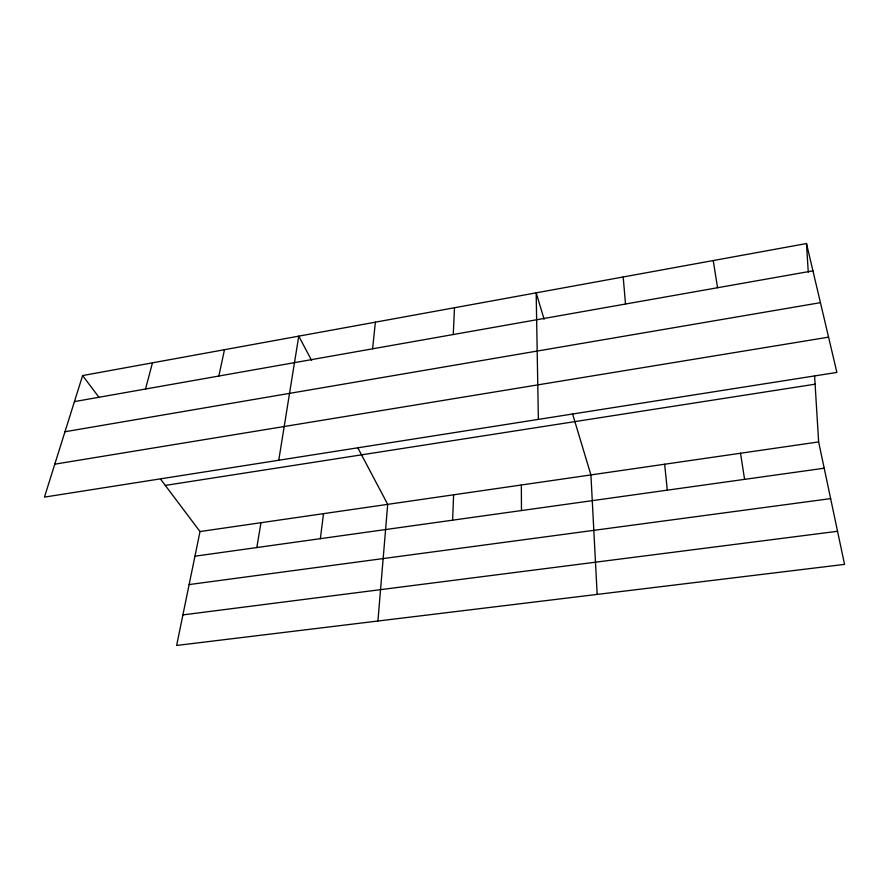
<?xml version="1.0" encoding="UTF-8"?>
<svg xmlns="http://www.w3.org/2000/svg" width="889" height="889" viewBox="0 0 889 889"><rect width="100%" height="100%" fill="white"/><g stroke="black" fill="none" stroke-linecap="round" stroke-linejoin="round"><path stroke-width="1.33" d="M452.601 520.176L453.623 494.806M453.268 334.531L454.49 307.738M377.914 621.033L387.704 504.352L357.722 447.645M372.591 348.81L375.391 322.162M320.362 538.667L323.507 513.653M278.757 460.246L298.76 336.142L311.594 360.401M256.832 547.546L260.966 522.721M160.465 479.004L200.014 531.544L176.633 645.458L844.55 564.382L818.636 441.922L814.602 376.08M218.838 376.036L224.495 349.688M145.518 389.015L152.475 362.823M82.61 375.569L44.45 497.107L836.882 372.424L806.501 243.542L82.61 375.569L99.146 397.539M74.432 401.606L812.935 270.845M64.975 431.743L820.436 302.66M54.785 464.18L828.57 337.153M165.287 485.416L815.102 384.192M200.014 531.544L818.636 441.922M194.947 556.203L824.203 468.225M189.135 584.573L830.637 498.618M182.912 614.899L837.549 531.278M544.112 319.229L536.178 292.837L538.367 419.397M572.549 413.829L590.918 474.915L597.164 594.408M713.245 260.544L717.556 287.736M740.515 453.234L744.593 479.349M664.639 464.236L667.306 490.161M623.189 276.968L625.512 304.038M806.501 243.542L808.257 272.201M521.343 484.994L521.465 510.553"/></g></svg>
